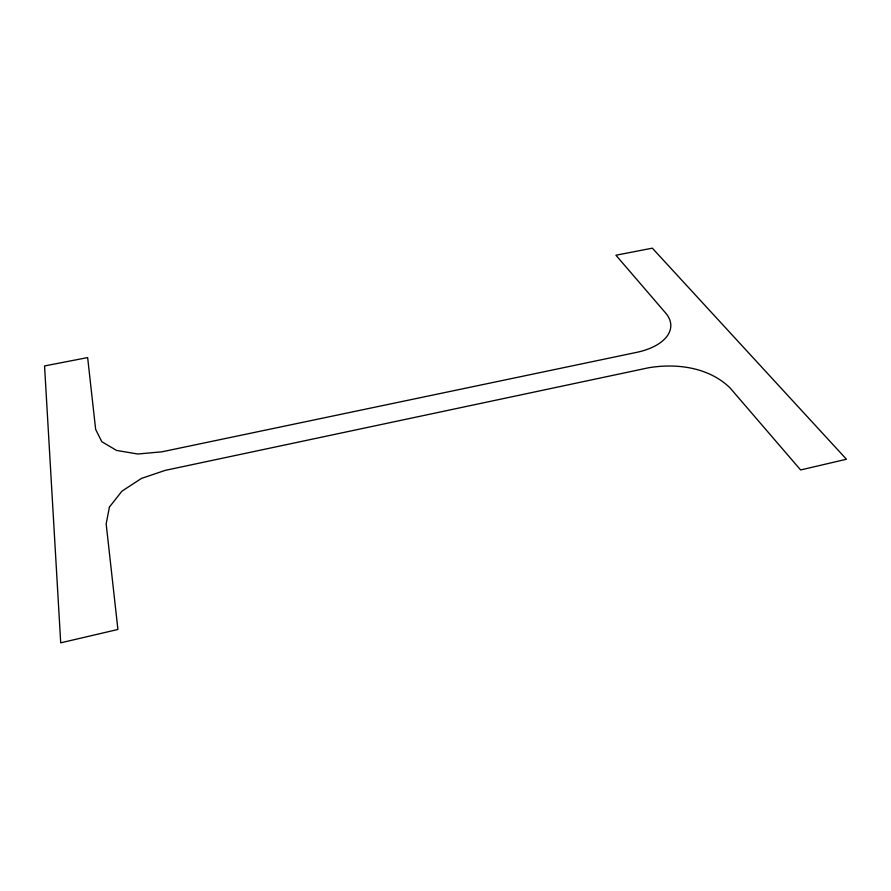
<?xml version="1.0" encoding="UTF-8"?>
<svg xmlns="http://www.w3.org/2000/svg" width="891" height="891" viewBox="0 0 891 891"><rect width="100%" height="100%" fill="white"/><g stroke="black" fill="none" stroke-linecap="round" stroke-linejoin="round"><path stroke-width="1.34" d="M109.415 507.068L106.163 523.841L117.913 629.469L60.711 642.834L44.55 365.945L87.652 357.592L95.649 429.417L101.797 441.702L116.565 450.423L137.771 454.02L161.906 451.815L636.753 352.346A56.322 29.793 1.4 0 0 665.61 312.986L615.926 255.227L652.335 248.166L846.45 459.244L800.619 469.958L729.941 387.785C708.679 367.259 676.937 363.105 648.804 367.727L165.269 470.359L141.524 478.378L121.933 491.164L109.415 507.068"/></g></svg>
